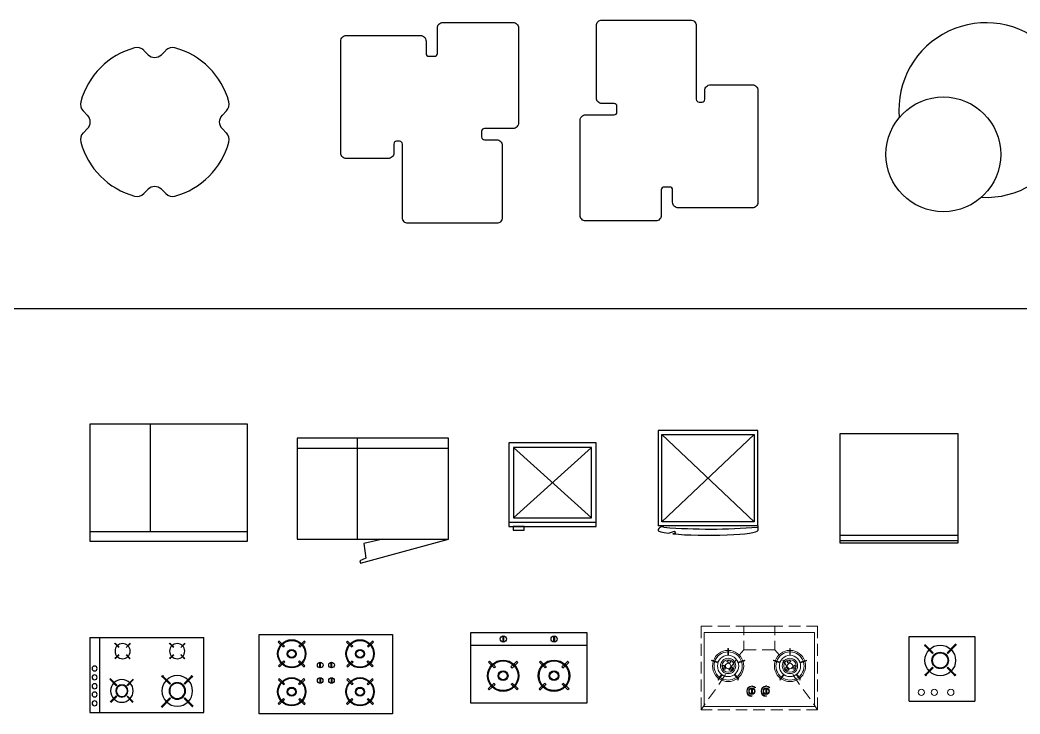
# Model space of a CAD drawing. Extents: x 185064 to 343242, y -369192 to -264966.
# Drawn here: x 191514 to 197893, y -337265 to -332839 of the extents above; entities that cross this region are included whole.
import ezdxf

# ---------------------------------------------------------------- set-up
doc = ezdxf.new("R2010")
doc.units = 0
doc.layers.add('Ex.土建门', color=5, linetype='Continuous', lineweight=18)
doc.layers.add('LAYER7', color=8, linetype='Continuous')
doc.layers.add('WALL', color=9, linetype='Continuous')

# ---------------------------------------------------------------- blocks, each defined once
blk = doc.blocks.new('F103')
at = {"color": 8}
for p, q in [((-790.2, 442.9), (-823.8, 475.3)), ((-784.1, 449.6), (-817.6, 481.8)), ((-691.2, 450), (-657.7, 482.2)), ((-685.1, 443.4), (-651.5, 475.7)), ((-353.9, 443.2), (-387.5, 475.5)), ((-347.8, 449.8), (-381.3, 482)), ((-254.9, 449.2), (-221.4, 481.4)), ((-248.8, 442.6), (-215.2, 474.9)), ((-822.2, 324.3), (-788.6, 356.5)), ((-816, 317.8), (-782.3, 350.1)), ((-659.5, 317.2), (-693.1, 349.5)), ((-653.3, 323.6), (-686.7, 355.9)), ((-558.5, 311.1), (-558.4, 346.4)), ((-554, 311), (-553.9, 346.5)), ((-485.2, 311), (-485.2, 346.5)), ((-480.7, 311.1), (-480.7, 346.4)), ((-385.9, 323.5), (-352.4, 355.6)), ((-379.6, 317), (-346, 349.3)), ((-223.2, 317.4), (-256.8, 349.7)), ((-217, 323.9), (-250.5, 356.1)), ((-822.2, 235.2), (-788.7, 202.9)), ((-816, 241.7), (-782.4, 209.3)), ((-659.6, 242.1), (-693.2, 209.8)), ((-653.3, 235.6), (-686.8, 203.4)), ((-558.5, 248), (-558.5, 212.7)), ((-554, 248.1), (-554, 212.6)), ((-485.3, 248.1), (-485.3, 212.5)), ((-480.8, 247.9), (-480.8, 212.6)), ((-385.9, 235.4), (-352.5, 203.2)), ((-379.7, 241.9), (-346.1, 209.5)), ((-223.3, 241.3), (-256.9, 209)), ((-217, 234.8), (-250.6, 202.6)), ((-790.4, 116.5), (-824.1, 84.2)), ((-784.3, 109.8), (-817.8, 77.7)), ((-691.4, 109.3), (-657.9, 77)), ((-685.3, 115.9), (-651.7, 83.5)), ((-354.1, 115.6), (-387.8, 83.4)), ((-348, 109.1), (-381.5, 76.9)), ((-255.1, 109.5), (-221.6, 77.3)), ((-249, 116.1), (-215.4, 83.8))]:
    blk.add_line(p, q, dxfattribs=at)
at = {"color": 3, "linetype": 'Continuous'}
blk.add_lwpolyline([(-94.5, 16.9), (-945.1, 16.9), (-944.7, 523.3), (-94.1, 523.3)], close=True, dxfattribs=at)
at = {"color": 3}
for centre in [(-737.4, 400.6), (-301.6, 400.3), (-737.6, 158.7), (-301.8, 158.4)]:
    blk.add_circle(centre, 90, dxfattribs=at)
at = {"color": 8}
for centre, radius in [((-737.4, 400.6), 85.5), ((-301.6, 400.3), 85.5), ((-737.4, 400.6), 28.2), ((-737.4, 400.6), 23.7), ((-301.6, 400.3), 28.2), ((-301.6, 400.3), 23.7), ((-555.7, 328.8), 17.9), ((-483.4, 328.7), 17.9), ((-737.6, 158.7), 85.5), ((-555.8, 230.3), 17.9), ((-483.5, 230.3), 17.9), ((-301.8, 158.4), 85.5), ((-737.6, 158.7), 28.2), ((-737.6, 158.7), 23.7), ((-301.8, 158.4), 28.2), ((-301.8, 158.4), 23.7)]:
    blk.add_circle(centre, radius, dxfattribs=at)
for centre, radius, start, end in [((-737.4, 400.6), 114, 134.63862, 139.16262), ((-737.4, 400.6), 67.6, 133.63918, 141.27285), ((-737.4, 400.6), 67.6, 39.2675, 46.89966), ((-737.4, 400.6), 114, 41.12684, 45.65053), ((-301.6, 400.3), 114, 134.27543, 138.79912), ((-301.6, 400.3), 67.6, 133.0263, 140.65846), ((-301.6, 400.3), 67.6, 38.65311, 46.28678), ((-301.6, 400.3), 114, 40.76334, 45.28734), ((-737.4, 400.6), 114, 222.01285, 226.53654), ((-737.4, 400.6), 67.6, 220.76371, 228.39587), ((-737.4, 400.6), 67.6, 310.91569, 318.54936), ((-737.4, 400.6), 114, 313.02592, 317.54993), ((-301.6, 400.3), 114, 222.37603, 226.90004), ((-301.6, 400.3), 67.6, 221.3766, 229.01027), ((-301.6, 400.3), 67.6, 311.53009, 319.16225), ((-301.6, 400.3), 114, 313.38942, 317.91312), ((-737.6, 158.7), 114, 133.38942, 137.91312), ((-737.6, 158.7), 67.6, 131.53009, 139.16225), ((-737.6, 158.7), 67.6, 41.3766, 49.01027), ((-737.6, 158.7), 114, 42.37603, 46.90004), ((-301.8, 158.4), 114, 133.02592, 137.54993), ((-301.8, 158.4), 67.6, 130.91569, 138.54936), ((-301.8, 158.4), 67.6, 40.76371, 48.39587), ((-301.8, 158.4), 114, 42.01285, 46.53654), ((-737.6, 158.7), 114, 220.76334, 225.28734), ((-737.6, 158.7), 67.6, 218.65311, 226.28678), ((-737.6, 158.7), 67.6, 313.0263, 320.65846), ((-737.6, 158.7), 114, 314.27543, 318.79912), ((-301.8, 158.4), 114, 221.12684, 225.65053), ((-301.8, 158.4), 67.6, 219.2675, 226.89966), ((-301.8, 158.4), 67.6, 313.63918, 321.27285), ((-301.8, 158.4), 114, 314.63862, 319.16262)]:
    blk.add_arc(centre, radius, start, end, dxfattribs=at)
blk = doc.blocks.new('erte')
at = {"color": 3}
for p, q in [((21091.6, 4446.8), (21114.7, 4423.7)), ((21185.5, 4423.7), (21208.6, 4446.8)), ((20792.4, 4101.3), (20769.2, 4124.5)), ((21507.8, 4101.3), (21531, 4124.5)), ((20769.2, 4007.4), (20792.4, 4030.6)), ((21531, 4007.4), (21507.8, 4030.6)), ((21114.7, 3708.3), (21091.6, 3685.1)), ((21208.6, 3685.1), (21185.5, 3708.3))]:
    blk.add_line(p, q, dxfattribs=at)
for centre, radius, start, end in [((21150.1, 4066), 408, 105.2035, 164.7965), ((21056.2, 4411.5), 50, 45, 105.2035), ((21150.1, 4459), 50, 225, 315), ((21244, 4411.5), 50, 74.7965, 135), ((21150.1, 4066), 408, 15.2035, 74.7965), ((20804.6, 4159.9), 50, 164.7965, 225), ((21495.6, 4159.9), 50, 315, 15.2035), ((20757.1, 4066), 50, 315, 45), ((21543.1, 4066), 50, 135, 225), ((20804.6, 3972.1), 50, 135, 195.2035), ((21495.6, 3972.1), 50, 344.7965, 45), ((21150.1, 4066), 408, 195.2035, 254.7965), ((21150.1, 4066), 408, 285.2035, 344.7965), ((21150.1, 3673), 50, 45, 135), ((21056.2, 3720.5), 50, 254.7965, 315), ((21244, 3720.5), 50, 225, 285.2035)]:
    blk.add_arc(centre, radius, start, end, dxfattribs=at)
blk = doc.blocks.new('A$C13056532')
at = {"color": 3}
blk.add_lwpolyline([(1776, 954), (1776, 894, 0.414214), (1806, 864), (2076, 864, -0.414214), (2136, 804), (2136, 60, -0.414214), (2076, 0), (1068, 0, -0.414214), (1008, 60), (1008, 363, 0.414214), (978, 393), (918, 393, 0.414214), (888, 363), (888, 234, -0.414214), (828, 174), (60, 174, -0.414214), (0, 234), (0, 1175, -0.414214), (60, 1235), (843, 1235, 0.414214), (873, 1265), (873, 1297, 0.414214), (843, 1327), (748, 1327, -0.414214), (688, 1387), (688, 1831, -0.414214), (748, 1891), (1937, 1891, -0.414214), (1997, 1831), (1997, 1044, -0.414214), (1937, 984), (1806, 984, 0.414214)], format="xyb", close=True, dxfattribs=at)
blk = doc.blocks.new('A$C1F4B1202')
at = {"color": 3}
for p, q in [((-219, 320.2), (-256.4, 356.1)), ((-212.3, 327.6), (-249.5, 363.3)), ((-109.1, 328.1), (-71.8, 363.9)), ((-102.2, 320.8), (-64.9, 356.7)), ((105.5, 320.2), (68.1, 356.1)), ((112.3, 327.6), (75.1, 363.3)), ((215.5, 328.1), (252.7, 363.9)), ((222.3, 320.8), (259.6, 356.7)), ((-254.5, 188.3), (-217.3, 224.1)), ((-247.6, 181.1), (-210.2, 217)), ((-73.8, 180.5), (-111.1, 216.5)), ((-66.8, 187.7), (-104, 223.5)), ((70, 188.3), (107.3, 224.1)), ((77, 181.1), (114.3, 217)), ((250.8, 180.5), (213.4, 216.5)), ((257.7, 187.7), (220.5, 223.5)), ((371.9, 78.3), (-371.9, 78.3)), ((-163.2, 18.7), (-163.2, 58.2)), ((-158.2, 18.8), (-158.2, 58.1)), ((161.3, 18.7), (161.3, 58.2)), ((166.3, 18.8), (166.3, 58.1))]:
    blk.add_line(p, q, dxfattribs=at)
blk.add_lwpolyline([(-371.9, 0), (371.9, 0), (371.9, 446.5), (-371.9, 446.5)], close=True, dxfattribs=at)
for centre, radius in [((-160.4, 273.2), 100), ((-160.4, 273.2), 95), ((164.2, 273.2), 100), ((164.2, 273.2), 95), ((-160.4, 273.2), 31.3), ((-160.4, 273.2), 26.3), ((164.2, 273.2), 31.3), ((164.2, 273.2), 26.3), ((-161.2, 38.4), 19.8), ((163.3, 38.4), 19.8)]:
    blk.add_circle(centre, radius, dxfattribs=at)
for centre, radius, start, end in [((-160.4, 273.2), 126.7, 134.67564, 139.19964), ((-160.4, 273.2), 75.1, 133.6762, 141.30987), ((-160.4, 273.2), 75.1, 39.30452, 46.93668), ((-160.4, 273.2), 126.7, 41.16386, 45.68755), ((164.2, 273.2), 126.7, 134.67564, 139.19964), ((164.2, 273.2), 75.1, 133.6762, 141.30987), ((164.2, 273.2), 75.1, 39.30452, 46.93668), ((164.2, 273.2), 126.7, 41.16386, 45.68755), ((-160.4, 273.2), 75.1, 220.80073, 228.43289), ((-160.4, 273.2), 75.1, 310.95271, 318.58638), ((164.2, 273.2), 75.1, 220.80073, 228.43289), ((164.2, 273.2), 75.1, 310.95271, 318.58638), ((-160.4, 273.2), 126.7, 222.04986, 226.57356), ((-160.4, 273.2), 126.7, 313.06294, 317.58695), ((164.2, 273.2), 126.7, 222.04986, 226.57356), ((164.2, 273.2), 126.7, 313.06294, 317.58695)]:
    blk.add_arc(centre, radius, start, end, dxfattribs=at)
blk = doc.blocks.new('sdgvcdcsd')
at = {"color": 3}
for p, q in [((634065.7, -405506.3), (634039.7, -405480.2)), ((634041.3, -405478.1), (634067.6, -405504.4)), ((634137.3, -405477.1), (634111, -405503.8)), ((634113.1, -405505.9), (634140.6, -405478.3)), ((634414.3, -405506.3), (634388.3, -405480.2)), ((634390, -405478.1), (634416.3, -405504.4)), ((634485.9, -405477.1), (634459.6, -405503.8)), ((634461.8, -405505.9), (634489.2, -405478.3)), ((634065.6, -405549.9), (634040.9, -405574.8)), ((634042.5, -405577), (634067.4, -405551.8)), ((634136.8, -405577.2), (634111.1, -405551.7)), ((634113.3, -405549.6), (634139.1, -405575.2)), ((634414.2, -405549.9), (634389.6, -405574.8)), ((634391.2, -405577), (634416.1, -405551.8)), ((634485.5, -405577.2), (634459.8, -405551.7)), ((634461.9, -405549.6), (634487.8, -405575.2)), ((634046.1, -405576.9), (634040.9, -405571.5)), ((634133.2, -405576.3), (634138.5, -405571.7)), ((634394.8, -405576.9), (634389.6, -405571.5)), ((634481.9, -405576.3), (634487.1, -405571.7)), ((634001.2, -405683.6), (633990.7, -405694.5)), ((634040.6, -405738.2), (633990.7, -405687.7)), ((633994, -405683.4), (634044.4, -405734.3)), ((634044.4, -405734.3), (634040.5, -405738.1)), ((634184.9, -405683), (634132.9, -405734.5)), ((634132.9, -405734.5), (634137.2, -405738.9)), ((634137.2, -405738.9), (634189.6, -405687)), ((634177.6, -405684.8), (634188.2, -405694.1)), ((634406.9, -405749.2), (634367.9, -405710)), ((634368.7, -405714), (634374.2, -405707.6)), ((634370.3, -405707), (634409.8, -405746.3)), ((634377.6, -405719.9), (634381.8, -405716.2)), ((634406.9, -405749.2), (634409.8, -405746.3)), ((634514.3, -405705.4), (634474.8, -405745.5)), ((634478.1, -405748.7), (634474.8, -405745.5)), ((634478.1, -405748.7), (634519.2, -405707.2)), ((634514.3, -405705.4), (634512.6, -405703.8)), ((634514.3, -405705.4), (634515.8, -405703.9)), ((634514.3, -405705.4), (634517.7, -405708.9)), ((634517.7, -405708.9), (634517.5, -405709.1)), ((634517.6, -405709), (634519.1, -405710.4)), ((634040.8, -405826.5), (633988.2, -405879.4)), ((633989.3, -405874), (633996.7, -405882.7)), ((633991.5, -405883.5), (634044.8, -405830.4)), ((634001.4, -405866), (634006.9, -405871)), ((634040.8, -405826.5), (634044.8, -405830.5)), ((634136.9, -405827.2), (634132.5, -405831.5)), ((634185.8, -405885.6), (634132.5, -405831.5)), ((634136.9, -405827.2), (634192.5, -405883.2)), ((634406.7, -405814.6), (634369.7, -405852)), ((634377.5, -405855.1), (634369.7, -405847)), ((634372.2, -405855.2), (634409.5, -405817.5)), ((634409.5, -405817.5), (634406.6, -405814.7)), ((634475, -405817.3), (634478.3, -405814.1)), ((634513.6, -405855.5), (634475, -405817.3)), ((634478.3, -405814.1), (634517, -405852.5)), ((634185.8, -405885.6), (634183.5, -405887.8)), ((634185.8, -405885.6), (634190.4, -405880.9)), ((634185.8, -405885.6), (634187.8, -405887.7)), ((634190.4, -405880.9), (634190.2, -405880.6)), ((634190.3, -405880.8), (634192.3, -405878.8))]:
    blk.add_line(p, q, dxfattribs=at)
for centre, radius in [((634089.6, -405528.2), 48.3), ((634438.2, -405528.2), 48.3), ((634089.2, -405782.2), 97.8), ((634089.2, -405782.2), 52.6), ((634089.2, -405782.2), 48.6), ((634442.7, -405782), 72.4), ((634442.7, -405782), 39), ((634442.7, -405782), 36)]:
    blk.add_circle(centre, radius, dxfattribs=at)
at = {"layer": 'LAYER7', "color": 3, "linetype": 'ByBlock'}
for p, q in [((633919.7, -405920.8), (633919.7, -405440.8)), ((634585.9, -405440.8), (634585.9, -405920.8)), ((634647.7, -405440.8), (634647.7, -405920.8)), ((634647.7, -405920.8), (633919.7, -405920.8))]:
    blk.add_line(p, q, dxfattribs=at)
at = {"layer": 'LAYER7', "color": 3, "ltscale": 1000}
blk.add_line((634647.7, -405440.8), (633919.7, -405440.8), dxfattribs=at)
at = {"layer": 'LAYER7', "color": 3, "linetype": 'ByBlock'}
for centre in [(634616.7, -405639.2), (634616.7, -405695.3), (634616.7, -405752.5), (634616.7, -405805.2), (634616.7, -405861.3)]:
    blk.add_circle(centre, 15.7, dxfattribs=at)
blk = doc.blocks.new('A$C043C02B5')
at = {"layer": 'WALL', "color": 3}
for p, q in [((349.5, 139.6), (349.5, 724.6)), ((0, 666.2), (349.5, 666.2)), ((349.5, 666.2), (878.5, 666.2))]:
    blk.add_line(p, q, dxfattribs=at)
blk.add_lwpolyline([(0, 139.6), (878.5, 139.6), (878.5, 724.6), (0, 724.6)], close=True, dxfattribs=at)
blk.add_lwpolyline([(498, 139.6), (387.1, 112.6), (398.1, 28), (363.4, 13), (366.9, 0), (878.5, 139.6)], dxfattribs=at)
blk = doc.blocks.new('awer2e')
at = {"color": 3}
for p, q in [((17490.2, -19401.4), (17501.1, -19390.8)), ((17544.8, -19440.7), (17494.3, -19390.8)), ((17633.1, -19441), (17686, -19388.4)), ((17680.7, -19389.4), (17689.3, -19396.8)), ((17490, -19394.1), (17541, -19444.5)), ((17541, -19444.5), (17544.8, -19440.7)), ((17633.1, -19441), (17637.1, -19444.9)), ((17690.2, -19391.7), (17637.1, -19444.9)), ((17672.6, -19401.5), (17677.7, -19407.1)), ((17489.7, -19585), (17541.2, -19533)), ((17491.4, -19577.8), (17500.7, -19588.3)), ((17545.6, -19537.4), (17493.6, -19589.7)), ((17541.2, -19533), (17545.6, -19537.4)), ((17633.9, -19537.1), (17638.1, -19532.7)), ((17633.9, -19537.1), (17689.8, -19592.6)), ((17692.2, -19585.9), (17638.1, -19532.7)), ((17687.4, -19590.5), (17685.5, -19592.5)), ((17687.6, -19590.6), (17687.3, -19590.3)), ((17692.2, -19585.9), (17687.6, -19590.6)), ((17692.2, -19585.9), (17694.5, -19583.7)), ((17692.2, -19585.9), (17694.3, -19588))]:
    blk.add_line(p, q, dxfattribs=at)
for radius in [97.8, 52.6, 48.6]:
    blk.add_circle((17588.9, -19489.3), radius, dxfattribs=at)
at = {"layer": 'Ex.土建门', "color": 3}
for centre in [(17385.2, -19368.3), (17385.2, -19452.2), (17385.2, -19556.7)]:
    blk.add_circle(centre, 20, dxfattribs=at)
at = {"layer": 'LAYER7', "color": 3, "linetype": 'ByBlock'}
for p, q in [((17328.9, -19291.3), (17742, -19291.3)), ((17742, -19291.3), (17742, -19709.5)), ((17742, -19709.5), (17328.9, -19709.5))]:
    blk.add_line(p, q, dxfattribs=at)
at = {"layer": 'LAYER7', "color": 3, "ltscale": 1000}
blk.add_line((17328.9, -19291.3), (17328.9, -19709.5), dxfattribs=at)
blk = doc.blocks.new('QEWRWAER')
at = {"color": 3}
for p, q in [((-285237.7, 56272.3), (-285237.7, 56802.3)), ((-285281.2, 56724.5), (-285276.1, 56707.6)), ((-285277.7, 56746.8), (-285267.7, 56715.8)), ((-285276.1, 56707.6), (-285267.7, 56715.8)), ((-285237.7, 56272.3), (-285263.2, 56272.3))]:
    blk.add_line(p, q, dxfattribs=at)
at = {"color": 8}
for p, q in [((-284752.6, 56292.3), (-285217.7, 56782.3)), ((-284752.6, 56782.3), (-285217.7, 56292.3))]:
    blk.add_line(p, q, dxfattribs=at)
at = {"color": 3}
blk.add_lwpolyline([(-285237.7, 56272.3), (-284732.6, 56272.3), (-284732.6, 56802.3), (-285237.7, 56802.3)], dxfattribs=at)
at = {"color": 8}
blk.add_lwpolyline([(-284752.6, 56292.3), (-285217.7, 56292.3), (-285217.7, 56782.3), (-284752.6, 56782.3)], close=True, dxfattribs=at)
at = {"color": 3}
for centre, radius, start, end in [((-285265.3, 56781), 21.4, 332.975, 84.3249), ((-282179.5, 56530.1), 3076.2, 175.5047, 184.8075)]:
    blk.add_arc(centre, radius, start, end, dxfattribs=at)
for centre, major_axis, ratio, start_param, end_param in [((-285265.8, 56469.7), (3, 332.6), 0.077981, 0.011455, 0.586897), ((-285263.2, 56537.3), (0, 265), 0.096056, 7.069704, 9.424778)]:
    blk.add_ellipse(centre, major_axis=major_axis, ratio=ratio, start_param=start_param, end_param=end_param, dxfattribs=at)
blk = doc.blocks.new('werttr')
h = blk.add_hatch(color=3)
h.dxf.hatch_style = 2
h.paths.add_polyline_path([(196003.4, -338826.3), (196002.4, -338828.5), (196000.2, -338829.4), (195998, -338828.5), (195997, -338826.3), (195998, -338824), (196000.2, -338823.1), (196002.4, -338824)])
h = blk.add_hatch(color=3)
h.dxf.hatch_style = 2
h.paths.add_polyline_path([(196006.5, -338826.3), (196005.6, -338828.5), (196003.4, -338829.4), (196001.1, -338828.5), (196000.2, -338826.3), (196001.1, -338824), (196003.4, -338823.1), (196005.6, -338824)])
h = blk.add_hatch(color=3)
h.dxf.hatch_style = 2
h.paths.add_polyline_path([(195971.8, -338857.8), (195970.8, -338860.1), (195968.6, -338861), (195966.4, -338860.1), (195965.5, -338857.8), (195966.4, -338855.6), (195968.6, -338854.7), (195970.8, -338855.6)])
h = blk.add_hatch(color=3)
h.dxf.hatch_style = 2
h.paths.add_polyline_path([(196025.5, -338879.9), (196024.5, -338882.2), (196022.3, -338883.1), (196020.1, -338882.2), (196019.1, -338879.9), (196020.1, -338877.7), (196022.3, -338876.8), (196024.5, -338877.7)])
h = blk.add_hatch(color=3)
h.dxf.hatch_style = 2
h.paths.add_polyline_path([(195971.8, -338949.4), (195970.8, -338951.6), (195968.6, -338952.6), (195966.4, -338951.6), (195965.5, -338949.4), (195966.4, -338947.2), (195968.6, -338946.3), (195970.8, -338947.2)])
at = {"color": 3, "lineweight": 0}
for points in [[(195918.1, -338557.8), (195880.2, -338532.6)], [(195880.2, -338602), (195880.2, -338532.6), (195959.1, -338532.6)], [(195997, -338532.6), (196072.8, -338532.6)], [(196110.7, -338532.6), (196186.5, -338532.6)], [(196224.4, -338532.6), (196300.2, -338532.6)], [(196338.1, -338532.6), (196413.9, -338532.6), (196413.9, -338602)], [(195880.2, -338715.7), (195880.2, -338639.9)], [(196009.7, -338624.2), (195949.7, -338579.9)], [(196072.2, -338640.2), (196070, -338640.6), (196070.3, -338642.8)], [(196107.6, -338665.2), (196076, -338639.9)], [(196188.8, -338609.6), (196173.7, -338606.2), (196158.5, -338605.2), (196143.5, -338606.5), (196128.9, -338610.1), (196115.1, -338615.8), (196102.1, -338623.5), (196090.4, -338633.3), (196080.2, -338644.9)], [(196185.9, -338618.6), (196172.2, -338615.6), (196158.5, -338614.7), (196145, -338615.9), (196131.9, -338619.1), (196119.3, -338624.2), (196107.7, -338631.2), (196097.1, -338640), (196087.9, -338650.4)], [(196180.2, -338639.9), (196192.8, -338602)], [(196180.3, -338637.9), (196181.3, -338639.9), (196183.3, -338638.9)], [(196183.4, -338643.1), (196196, -338602)], [(196249.7, -338703), (196248.3, -338689.1), (196244.9, -338675.8), (196239.6, -338663.3), (196232.5, -338651.8), (196223.7, -338641.5), (196213.5, -338632.5), (196201.9, -338625.2), (196189.1, -338619.6)], [(196259.1, -338703), (196257.7, -338687.6), (196253.9, -338672.8), (196248, -338659), (196240.1, -338646.2), (196230.4, -338634.8), (196219.1, -338624.9), (196206.2, -338616.8), (196192, -338610.6)], [(196195.9, -338601), (196194.9, -338599), (196192.9, -338600)], [(196413.9, -338639.9), (196413.9, -338715.7)], [(196104.4, -338687.3), (196041.2, -338646.3)], [(196078.2, -338647.6), (196070.3, -338660.9), (196064.7, -338675.1), (196061.3, -338689.7), (196060.2, -338704.7), (196061.3, -338719.6), (196064.7, -338734.3), (196070.3, -338748.5), (196078.2, -338761.8)], [(196085.9, -338653.2), (196078.8, -338665.2), (196073.7, -338678), (196070.7, -338691.2), (196069.7, -338704.7), (196070.7, -338718.2), (196073.7, -338731.4), (196078.8, -338744.2), (196085.9, -338756.2)], [(196104.4, -338668.4), (196072.8, -338643.1)], [(196105.1, -338664.9), (196107.3, -338664.6), (196106.9, -338662.4)], [(196141.3, -338678.6), (196139.2, -338681.6), (196139.9, -338685.2), (196142.9, -338687.2), (196146.5, -338686.5)], [(196159.7, -338671.5), (196150.1, -338672.9), (196141.4, -338677)], [(196159.7, -338681), (196152.8, -338682), (196146.6, -338684.9)], [(196159.7, -338681), (196163, -338679.6), (196164.4, -338676.3), (196163, -338672.9), (196159.7, -338671.5)], [(196180.2, -338716.5), (196182.7, -338710.1), (196183.3, -338703.2)], [(196192.8, -338701.2), (196191.2, -338698), (196187.8, -338696.8), (196184.5, -338698.4), (196183.4, -338701.8)], [(196188.4, -338721.3), (196191.9, -338712.3), (196192.8, -338702.6)], [(196189.1, -338789.7), (196201.9, -338784.2), (196213.5, -338776.8), (196223.7, -338767.9), (196232.5, -338757.6), (196239.6, -338746.1), (196244.9, -338733.6), (196248.3, -338720.3), (196249.7, -338706.4)], [(196192, -338798.8), (196206.2, -338792.6), (196219.1, -338784.5), (196230.5, -338774.6), (196240.2, -338763.1), (196248, -338750.4), (196253.9, -338736.5), (196257.7, -338721.8), (196259.1, -338706.3)], [(196229.1, -338703.1), (196227.6, -338704.7), (196229.1, -338706.3)], [(196230.7, -338703.1), (196271.8, -338703.1)], [(196230.7, -338706.3), (196271.8, -338706.3)], [(196270.2, -338706.3), (196271.8, -338704.7), (196270.2, -338703.1)], [(195880.2, -338826.3), (195880.2, -338753.6)], [(196070.3, -338766.6), (196070, -338768.8), (196072.2, -338769.1)], [(196104.4, -338744.2), (196072.8, -338769.4)], [(196107.6, -338747.3), (196076, -338772.6)], [(196080.2, -338764.5), (196090.4, -338776.1), (196102.1, -338785.8), (196115.1, -338793.6), (196128.9, -338799.3), (196143.5, -338802.8), (196158.5, -338804.2), (196173.7, -338803.2), (196188.8, -338799.8)], [(196087.9, -338758.9), (196097.1, -338769.4), (196107.7, -338778.2), (196119.3, -338785.1), (196131.9, -338790.3), (196145, -338793.5), (196158.5, -338794.7), (196172.2, -338793.8), (196185.9, -338790.8)], [(196106.9, -338747), (196107.3, -338744.8), (196105.1, -338744.5)], [(196131, -338721.3), (196137, -338728.8), (196144.9, -338734.4)], [(196196, -338753.6), (196132.8, -338709.4)], [(196141.7, -338714.9), (196138.8, -338712.7), (196135.2, -338713.2), (196133, -338716.1), (196133.5, -338719.7)], [(196139.2, -338716.5), (196143.4, -338721.9), (196149.1, -338725.9)], [(196144.9, -338734.2), (196148.5, -338734.4), (196151.3, -338732.1), (196151.5, -338728.4), (196149.1, -338725.7)], [(196183.3, -338767.4), (196181.3, -338766.3), (196180.3, -338768.3)], [(196180.8, -338714.9), (196180.4, -338718.5), (196182.6, -338721.4), (196186.2, -338721.9), (196189, -338719.7)], [(196183.4, -338769.4), (196196, -338807.3)], [(196413.9, -338753.6), (196413.9, -338826.3)], [(195997.1, -338823.1), (195984.7, -338826.2), (195974.6, -338833.4), (195967.9, -338843.7), (195965.5, -338856.3)], [(195997.1, -338826.3), (195985.9, -338829.1), (195976.9, -338835.6), (195970.8, -338844.9), (195968.6, -338856.3)], [(196031.7, -338854.8), (196028.9, -338842.7), (196022.1, -338832.8), (196012.2, -338826), (196000.1, -338823.1)], [(196028.6, -338854.8), (196026, -338843.9), (196019.8, -338835), (196010.9, -338828.9), (196000.1, -338826.3)], [(196180.2, -338772.6), (196192.8, -338810.5)], [(196192.9, -338809.4), (196194.9, -338810.4), (196195.9, -338808.4)], [(196262.3, -338804.2), (196227.6, -338775.7)], [(196262.3, -338883.1), (196262.3, -338804.2), (196319.1, -338804.2)], [(196357, -338804.2), (196413.9, -338804.2), (196413.9, -338883.1)], [(195880.2, -338939.9), (195880.2, -338864.2)], [(196015.7, -338853.4), (196013.7, -338847.6), (196009.8, -338843), (196004.7, -338840), (195998.6, -338838.9), (195992.6, -338840), (195987.4, -338843), (195983.6, -338847.6), (195981.5, -338853.4)], [(195983, -338854.7), (195981.5, -338855.4), (195981.5, -338857.1), (195983, -338857.8)], [(195981.5, -338859.2), (195983.6, -338864.9), (195987.4, -338869.5), (195992.6, -338872.5), (195998.6, -338873.6), (196004.7, -338872.5), (196009.8, -338869.5), (196013.7, -338864.9), (196015.7, -338859.2)], [(196019.1, -338854.7), (195984.4, -338854.7)], [(196019.1, -338861), (195984.4, -338861)], [(196014.3, -338857.8), (196015.7, -338857.1), (196015.7, -338855.4), (196014.3, -338854.7)], [(196019.8, -338877.5), (196026, -338868.4), (196028.6, -338857.8)], [(196022.1, -338879.7), (196029, -338869.6), (196031.7, -338857.8)], [(196413.9, -338864.2), (196413.9, -338939.9)], [(195997.1, -338914.7), (195984.7, -338917.7), (195974.6, -338924.9), (195967.9, -338935.3), (195965.5, -338947.8)], [(195997.1, -338917.9), (195985.9, -338920.6), (195976.9, -338927.2), (195970.8, -338936.5), (195968.6, -338947.8)], [(196015.7, -338944.9), (196013.7, -338939.2), (196009.8, -338934.6), (196004.7, -338931.6), (195998.6, -338930.5), (195992.6, -338931.6), (195987.4, -338934.6), (195983.6, -338939.2), (195981.5, -338944.9)], [(195983, -338946.3), (195981.5, -338947), (195981.5, -338948.7), (195983, -338949.4)], [(195981.5, -338950.7), (195983.6, -338956.5), (195987.4, -338961.1), (195992.6, -338964.1), (195998.6, -338965.2), (196004.7, -338964.1), (196009.8, -338961.1), (196013.7, -338956.5), (196015.7, -338950.7)], [(196019.1, -338946.3), (195984.4, -338946.3)], [(196019.1, -338952.6), (195984.4, -338952.6)], [(196031.7, -338946.3), (196028.9, -338934.3), (196022.1, -338924.4), (196012.2, -338917.6), (196000.1, -338914.7)], [(196028.6, -338946.3), (196026, -338935.5), (196019.8, -338926.6), (196010.9, -338920.5), (196000.1, -338917.9)], [(196000.2, -338917.8), (196000.2, -338914.7)], [(196003.4, -338917.8), (196003.4, -338914.7)], [(196014.3, -338949.4), (196015.7, -338948.7), (196015.7, -338947), (196014.3, -338946.3)], [(196019.8, -338969), (196026, -338960), (196028.6, -338949.3)], [(196022.1, -338971.3), (196029, -338961.2), (196031.7, -338949.3)], [(196031.8, -338946.3), (196034.9, -338946.3)], [(196031.8, -338949.4), (196034.9, -338949.4)], [(196319.1, -339003.1), (196262.3, -339003.1), (196262.3, -338921)], [(196413.9, -338921), (196413.9, -339003.1)], [(195880.2, -339053.6), (195880.2, -338977.8)], [(196022.3, -338968.4), (196022.3, -338971.5)], [(196188.8, -339004.3), (196173.7, -339000.9), (196158.5, -338999.9), (196143.5, -339001.3), (196128.9, -339004.8), (196115.1, -339010.5), (196102.1, -339018.3), (196090.4, -339028), (196080.2, -339039.6)], [(196185.9, -339013.3), (196172.2, -339010.3), (196158.5, -339009.4), (196145, -339010.6), (196131.9, -339013.8), (196119.3, -339019), (196107.7, -339025.9), (196097.1, -339034.7), (196087.9, -339045.2)], [(196180.2, -339034.7), (196192.8, -338996.8)], [(196183.4, -339037.8), (196196, -338996.8)], [(196249.7, -339097.7), (196248.3, -339083.8), (196244.9, -339070.5), (196239.6, -339058), (196232.5, -339046.5), (196223.7, -339036.2), (196213.5, -339027.3), (196201.9, -339019.9), (196189.1, -339014.4)], [(196259.1, -339097.8), (196257.7, -339082.3), (196253.9, -339067.6), (196248, -339053.7), (196240.1, -339040.9), (196230.4, -339029.5), (196219.1, -339019.6), (196206.2, -339011.5), (196192, -339005.3)], [(196195.9, -338995.7), (196194.9, -338993.7), (196192.9, -338994.7)], [(196262.3, -339003.1), (196227.6, -339031.5)], [(196413.9, -339003.1), (196357, -339003.1)], [(196413.9, -338977.8), (196413.9, -339053.6)], [(196078.2, -339042.3), (196070.3, -339055.6), (196064.7, -339069.8), (196061.3, -339084.5), (196060.2, -339099.4), (196061.3, -339114.4), (196064.7, -339129), (196070.3, -339143.2), (196078.2, -339156.5)], [(196085.9, -339047.9), (196078.8, -339059.9), (196073.7, -339072.7), (196070.7, -339085.9), (196069.7, -339099.4), (196070.7, -339112.9), (196073.7, -339126.1), (196078.8, -339138.9), (196085.9, -339150.9)], [(196072.2, -339035), (196070, -339035.3), (196070.3, -339037.5)], [(196104.4, -339063.1), (196072.8, -339037.8)], [(196107.6, -339059.9), (196076, -339034.7)], [(196105.1, -339059.6), (196107.3, -339059.3), (196106.9, -339057.1)], [(196144.9, -339069.7), (196137, -339075.3), (196131, -339082.8)], [(196196, -339053.6), (196132.8, -339094.7)], [(196133.5, -339084.4), (196133, -339088), (196135.2, -339090.9), (196138.8, -339091.4), (196141.7, -339089.2)], [(196149.1, -339078.2), (196143.4, -339082.2), (196139.2, -339087.6)], [(196149.1, -339078.4), (196151.5, -339075.7), (196151.3, -339072), (196148.5, -339069.7), (196144.9, -339069.9)], [(196183.3, -339100.9), (196182.7, -339094), (196180.2, -339087.6)], [(196180.3, -339032.6), (196181.3, -339034.6), (196183.3, -339033.6)], [(196189, -339084.4), (196186.2, -339082.2), (196182.6, -339082.7), (196180.4, -339085.6), (196180.8, -339089.2)], [(196192.8, -339101.5), (196191.9, -339091.8), (196188.4, -339082.8)], [(195880.2, -339167.3), (195880.2, -339091.5)], [(196104.4, -339116.8), (196041.2, -339161)], [(196104.4, -339138.9), (196072.8, -339164.2)], [(196107.6, -339142), (196076, -339167.3)], [(196106.9, -339141.7), (196107.3, -339139.5), (196105.1, -339139.2)], [(196146.5, -339117.6), (196142.9, -339116.9), (196139.9, -339118.9), (196139.2, -339122.5), (196141.3, -339125.5)], [(196141.4, -339127.1), (196150.1, -339131.2), (196159.7, -339132.6)], [(196146.6, -339119.2), (196152.8, -339122.1), (196159.7, -339123.1)], [(196159.7, -339132.6), (196163, -339131.2), (196164.4, -339127.8), (196163, -339124.5), (196159.7, -339123.1)], [(196183.4, -339099.1), (196184.5, -339102.6), (196187.8, -339104.1), (196191.2, -339103), (196192.8, -339099.7)], [(196189.1, -339184.5), (196201.9, -339178.9), (196213.5, -339171.5), (196223.7, -339162.6), (196232.5, -339152.3), (196239.6, -339140.8), (196244.9, -339128.3), (196248.3, -339115), (196249.7, -339101.1)], [(196192, -339193.5), (196206.2, -339187.3), (196219.1, -339179.2), (196230.5, -339169.3), (196240.2, -339157.9), (196248, -339145.1), (196253.9, -339131.3), (196257.7, -339116.5), (196259.1, -339101.1)], [(196229.1, -339097.8), (196227.6, -339099.4), (196229.1, -339101)], [(196230.7, -339097.8), (196271.8, -339097.8)], [(196230.7, -339101), (196271.8, -339101)], [(196270.2, -339101), (196271.8, -339099.4), (196270.2, -339097.8)], [(196413.9, -339091.5), (196413.9, -339167.3)], [(195959.1, -339274.7), (195880.2, -339274.7), (195880.2, -339205.2)], [(196009.7, -339183.1), (195949.7, -339227.3)], [(196070.3, -339161.3), (196070, -339163.5), (196072.2, -339163.9)], [(196080.2, -339159.2), (196090.4, -339170.8), (196102.1, -339180.6), (196115.1, -339188.3), (196128.9, -339194), (196143.5, -339197.6), (196158.5, -339198.9), (196173.7, -339197.9), (196188.8, -339194.5)], [(196087.9, -339153.7), (196097.1, -339164.1), (196107.7, -339172.9), (196119.3, -339179.9), (196131.9, -339185), (196145, -339188.2), (196158.5, -339189.4), (196172.2, -339188.5), (196185.9, -339185.5)], [(196180.2, -339167.3), (196192.8, -339205.2)], [(196183.3, -339162.1), (196181.3, -339161.1), (196180.3, -339163.1)], [(196183.4, -339164.2), (196196, -339205.2)], [(196192.9, -339204.1), (196194.9, -339205.1), (196195.9, -339203.1)], [(196413.9, -339205.2), (196413.9, -339274.7)], [(195918.1, -339249.4), (195880.2, -339274.7)], [(196072.8, -339274.7), (195997, -339274.7)], [(196186.5, -339274.7), (196110.7, -339274.7)], [(196300.2, -339274.7), (196224.4, -339274.7)], [(196413.9, -339274.7), (196338.1, -339274.7)]]:
    blk.add_lwpolyline(points, dxfattribs=at)
for points in [[(195902.3, -339255.7), (195902.3, -338551.5), (196372.8, -338551.5), (196372.8, -339255.7)], [(196034.9, -338857.8), (196031.8, -338857.8)]]:
    blk.add_lwpolyline(points, close=True, dxfattribs=at)
for centre, radius in [((196159.7, -338704.7), 67.9), ((196159.7, -338704.7), 48.9), ((196159.7, -338704.7), 39.5), ((196159.7, -338704.7), 17.4), ((195998.6, -338856.3), 20.5), ((195998.6, -338947.8), 20.5), ((196159.7, -339099.4), 67.9), ((196159.7, -339099.4), 48.9), ((196159.7, -339099.4), 39.5), ((196159.7, -339099.4), 17.4)]:
    blk.add_circle(centre, radius, dxfattribs=at)

msp = doc.modelspace()

# ---------------------------------------------------------------- linework, layer by layer
at = {"color": 8}
for p, q in [((185063.7, -334680.2), (230548.2, -334680.2)), ((195159, -336013.3), (194663, -335565.9)), ((194663, -336013.3), (195159, -335565.9))]:
    msp.add_line(p, q, dxfattribs=at)
at = {"color": 3}
for p, q in [((192346.8, -336104.3), (192346.8, -335415.7)), ((195189, -336043.3), (194633, -336043.3)), ((192962.8, -336104.3), (191962.8, -336104.3)), ((196746.3, -336124.3), (197496.3, -336124.3)), ((197496.3, -336160.7), (196746.3, -336160.7))]:
    msp.add_line(p, q, dxfattribs=at)
for points in [[(192962.8, -335415.7), (192962.8, -336165.7), (191962.8, -336165.7), (191962.8, -335415.7)], [(196746.3, -335476.6), (197496.3, -335476.6), (197496.3, -336176.6), (196746.3, -336176.6)], [(194633, -335535.9), (194633, -336070), (195189, -336070), (195189, -335535.9)], [(194660.4, -336070), (194660.4, -336094), (194730.7, -336094), (194730.7, -336070)]]:
    msp.add_lwpolyline(points, close=True, dxfattribs=at)
at = {"color": 8}
msp.add_lwpolyline([(195159, -336013.3), (195159, -335565.9), (194663, -335565.9), (194663, -336013.3)], close=True, dxfattribs=at)
at = {"color": 3}
msp.add_circle((197404, -333696), 365.9, dxfattribs=at)
msp.add_arc((197676.8, -333413.7), 556.8, 266.91918, 185.0509, dxfattribs=at)

# ---------------------------------------------------------------- block references
at = {"color": 6, "xscale": 0.6, "yscale": 0.6, "zscale": 0.6}
for p, rotation in [((194694.8, -334136), 89.99999999999999), ((195086.5, -332839.2), 270)]:
    msp.add_blockref('A$C13056532', p, dxfattribs=dict(at, rotation=rotation))
at = {"color": 6, "xscale": 1.199999999999999, "yscale": 1.199999999999999, "zscale": 1.199999999999999}
msp.add_blockref('erte', (166994, -338368.8), dxfattribs=at)
at = {"color": 3, "xscale": 1.1, "yscale": 1.1, "zscale": 1.1}
msp.add_blockref('A$C043C02B5', (193281.9, -336302.9), dxfattribs=at)
at = {"color": 3, "xscale": 1.199999999999999, "yscale": 1.199999999999999, "zscale": 1.199999999999999, "rotation": 90}
msp.add_blockref('QEWRWAER', (263747.3, 6220.9), dxfattribs=at)
at = {"rotation": 90}
msp.add_blockref('werttr', (-142673.5, -533118.9), dxfattribs=at)
at = {"color": 3, "xscale": -1}
msp.add_blockref('sdgvcdcsd', (826606.9, 68663.9), dxfattribs=at)
at = {"color": 3, "linetype": 'Continuous'}
for name, p, rotation in [('F103', (193985.1, -337281.7), 0.0370197679494344), ('A$C1F4B1202', (194760.2, -336748.2), 180)]:
    msp.add_blockref(name, p, dxfattribs=dict(at, rotation=rotation))
at = {"color": 3, "rotation": 89.99999999999997}
msp.add_blockref('awer2e', (177894.9, -354512.6), dxfattribs=at)

doc.saveas('drawing.dxf')
